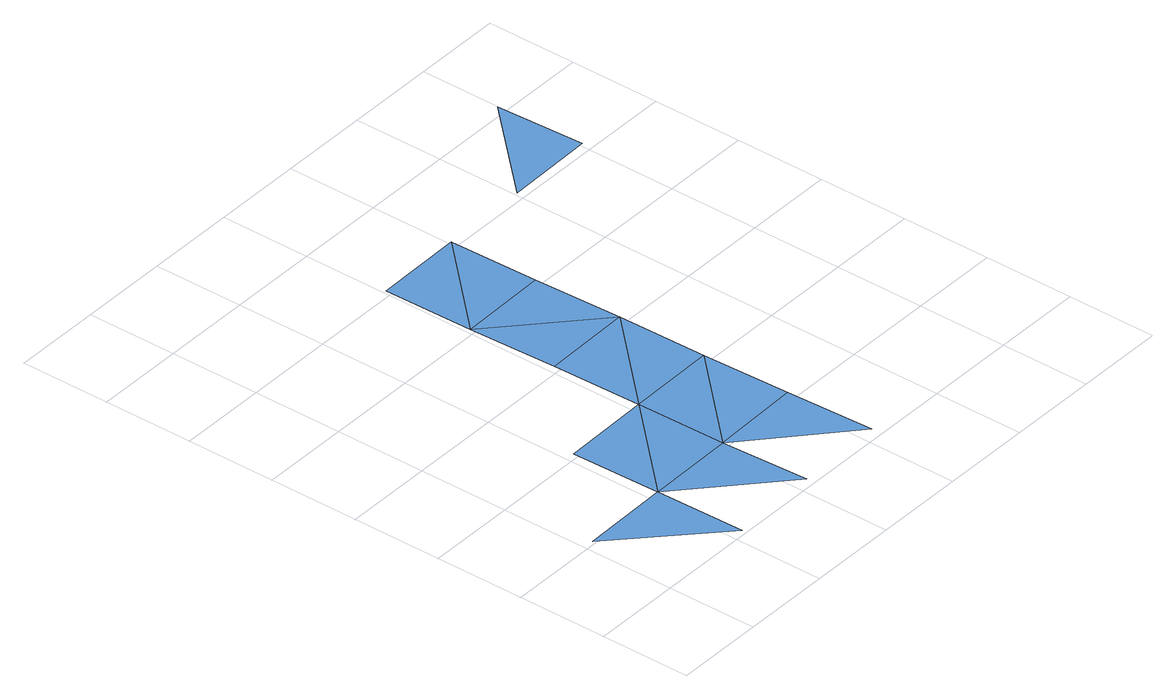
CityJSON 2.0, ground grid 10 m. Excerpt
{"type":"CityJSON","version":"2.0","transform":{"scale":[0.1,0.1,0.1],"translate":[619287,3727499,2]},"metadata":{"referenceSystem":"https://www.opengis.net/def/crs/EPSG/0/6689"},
"CityObjects":{
"waterbody1":{"type":"WaterBody","attributes":{"name":"福岡県津波浸水想定図","class":"1140","function":"2","WaterBodyTsunamiRiskAttribute.description":"1","WaterBodyTsunamiRiskAttribute.rank":"4"},"geometry":[{"type":"MultiSurface","lod":"1","boundaries":[[[0,1,2]],[[1,3,4]],[[5,3,1]],[[6,7,8]],[[6,9,7]]]}]},
"waterbody2":{"type":"WaterBody","attributes":{"name":"福岡県津波浸水想定図","class":"1140","function":"2","WaterBodyTsunamiRiskAttribute.description":"1","WaterBodyTsunamiRiskAttribute.rank":"3"},"geometry":[{"type":"MultiSurface","lod":"1","boundaries":[[[10,5,1]],[[5,11,12]],[[3,5,13]],[[3,14,15]],[[13,14,3]],[[5,12,13]],[[15,14,6]],[[6,14,9]]]}]},
"waterbody3":{"type":"WaterBody","attributes":{"name":"福岡県津波浸水想定図","class":"1140","function":"2","WaterBodyTsunamiRiskAttribute.description":"1","WaterBodyTsunamiRiskAttribute.rank":"2"},"geometry":[{"type":"MultiSurface","lod":"1","boundaries":[[[16,17,18]]]}]}
},
"vertices":[
[112,3,12],[110,103,12],[10,101,12],[208,205,12],[108,203,12],[210,105,12],[204,405,11],[302,507,11],[202,505,11],[304,407,11],
[212,5,14],[312,7,15],[310,107,13],[308,207,12],[306,307,12],[206,305,12],
[500,610,9],[402,508,11],[502,510,11]
]}
